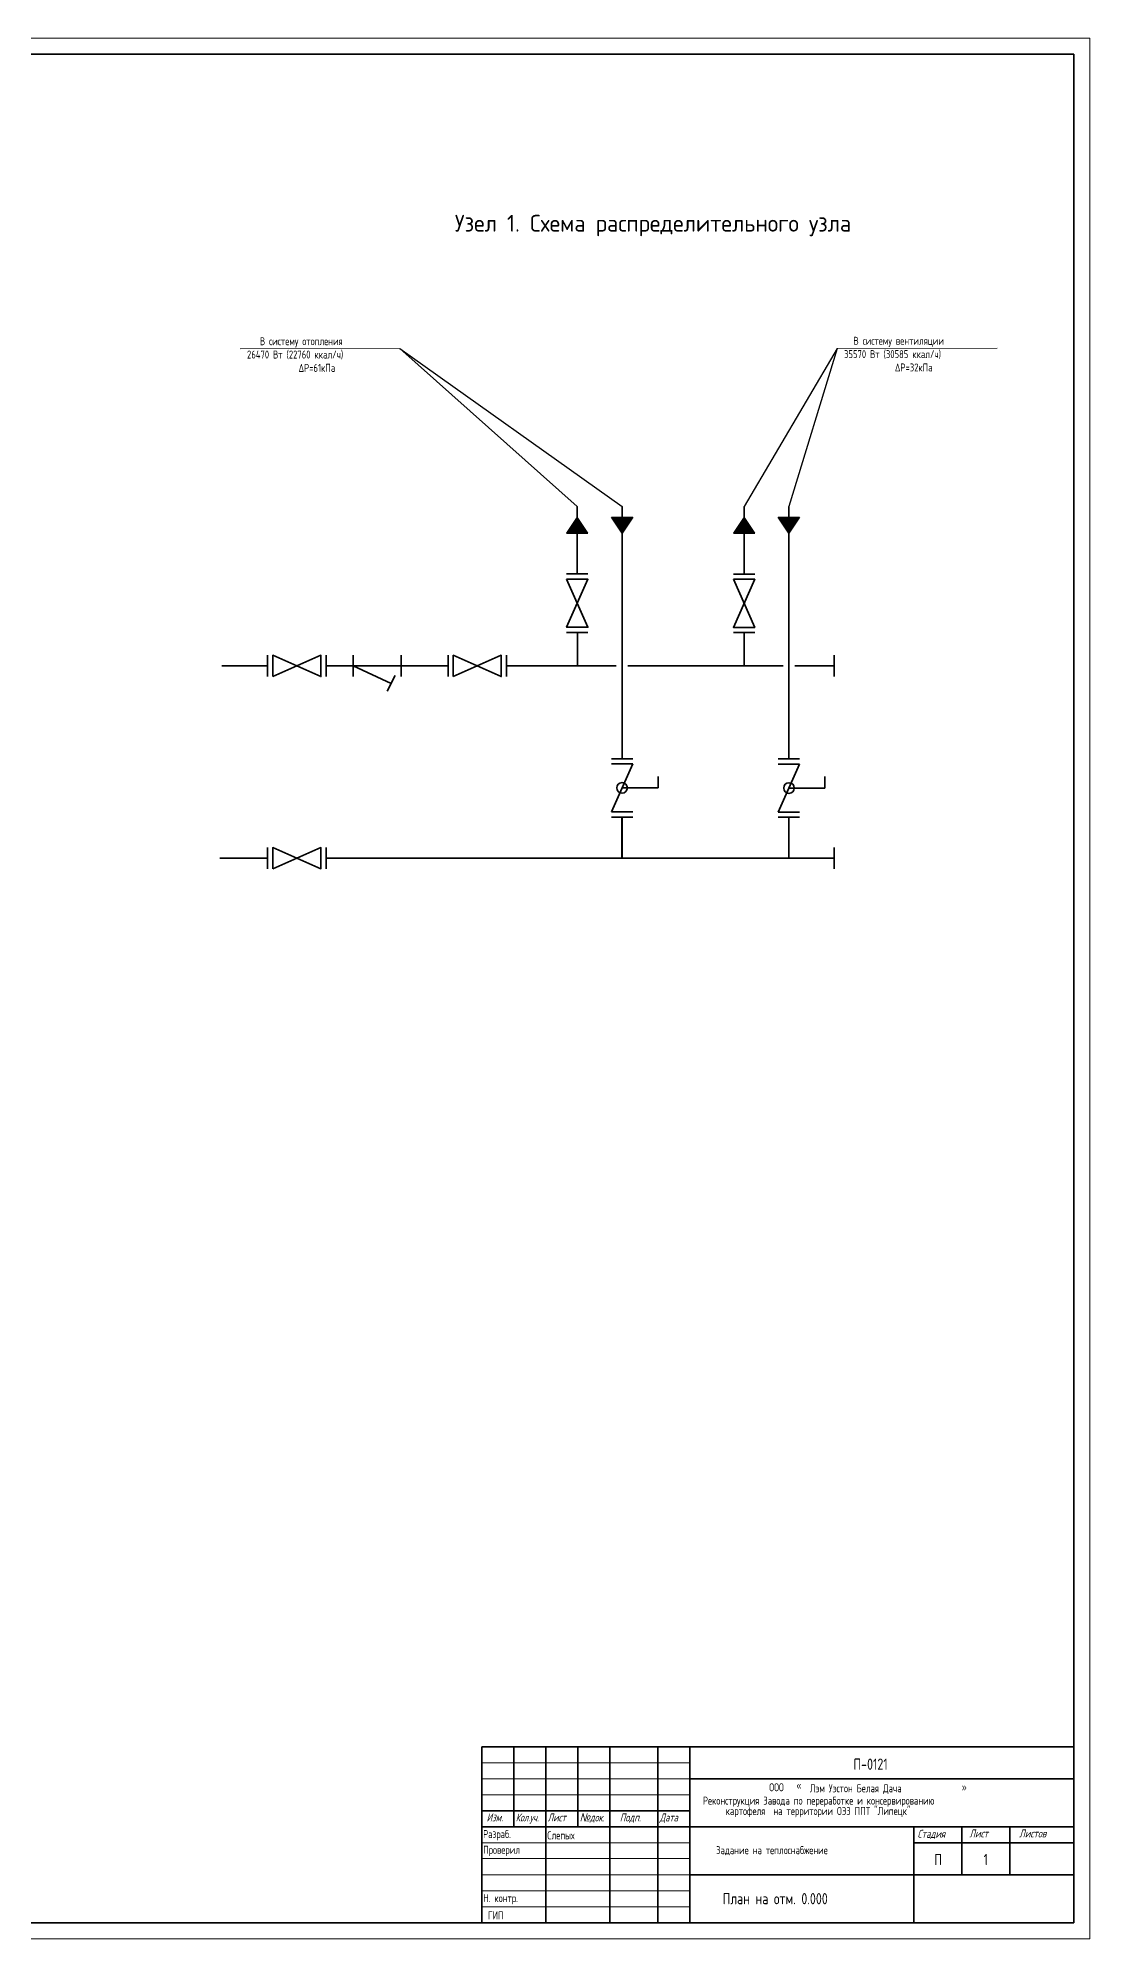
# Model space of a CAD drawing. Header units: millimetres. Extents: x -1731 to 4659, y 0 to 4165.
# Drawn here: x 512 to 841, y 0 to 594 of the extents above; entities that cross this region are included whole.
import ezdxf

# ---------------------------------------------------------------- set-up
doc = ezdxf.new("R2010")
doc.units = ezdxf.units.MM
doc.linetypes.add('K5LT_BASIC', pattern=[0])
doc.linetypes.add('K5LT_THIN', pattern=[0])
for name, color, linetype in [('PDF _Геометрия', 7, 'Continuous'), ('PDF _Сплошная заливка', 7, 'Continuous'), ('Системный слой', 7, 'Continuous')]:
    doc.layers.add(name, color=color, linetype=linetype)
doc.styles.add('KTEXTSTYLE', font='GOST_AU.SHX', dxfattribs={"width": 0.96, "height": 5})
doc.styles.add('НИ', font='GOST_Common.ttf')

msp = doc.modelspace()

# ---------------------------------------------------------------- hatches: boundary and pattern name
at = {"layer": 'Системный слой'}
h = msp.add_hatch(dxfattribs=at)
h.set_pattern_fill('', style=0, pattern_type=0)
h.set_pattern_definition([(45, (-110245, 47315), (-141.42136, 141.42136), []), (135, (-110245, 47315), (-141.42136, -141.42136), [])])
h.paths.add_polyline_path([(790.89496, 66.51856), (793.26996, 66.51856), (793.26996, 159.01856), (790.89496, 159.01856), (790.89496, 70.33477)])

# ---------------------------------------------------------------- linework, layer by layer
at = {"color": 7, "linetype": 'K5LT_THIN', "lineweight": 13}
for p, q in [((0, 594), (841, 594)), ((841, 594), (841, 0)), ((651, 55), (716, 55)), ((651, 50), (716, 50)), ((651, 45), (716, 45)), ((651, 30), (716, 30)), ((651, 25.18459), (716, 25.18459)), ((651, 20), (716, 20)), ((651, 15), (716, 15)), ((651, 10), (716, 10)), ((841, 0), (0, 0))]:
    msp.add_line(p, q, dxfattribs=at)
at = {"color": 7, "linetype": 'K5LT_BASIC', "lineweight": 35}
for p, q in [((20, 589), (836, 589)), ((836, 589), (836, 5)), ((651, 60), (836, 60)), ((651, 5), (651, 60)), ((661, 55), (661, 60)), ((671, 5), (671, 60)), ((681, 55), (681, 60)), ((691, 5), (691, 60)), ((706, 5), (706, 60)), ((716, 5), (716, 60)), ((661, 50), (661, 55)), ((681, 50), (681, 55)), ((661, 45), (661, 50)), ((681, 45), (681, 50)), ((716, 50), (786, 50)), ((786, 50), (836, 50)), ((661, 40), (661, 45)), ((681, 40), (681, 45)), ((651, 40), (671, 40)), ((661, 35), (661, 40)), ((671, 40), (691, 40)), ((681, 35), (681, 40)), ((691, 40), (706, 40)), ((706, 40), (716, 40)), ((651, 35), (671, 35)), ((671, 35), (691, 35)), ((691, 35), (706, 35)), ((706, 35), (716, 35)), ((716, 35), (786, 35)), ((786, 35), (836, 35)), ((786, 20), (786, 35)), ((786, 30), (801, 30)), ((801, 20), (801, 35)), ((801, 30), (816, 30)), ((816, 20), (816, 35)), ((816, 30), (836, 30)), ((716, 20), (786, 20)), ((786, 5), (786, 20)), ((786, 20), (836, 20)), ((836, 5), (20, 5))]:
    msp.add_line(p, q, dxfattribs=at)
for p, q in [((625.47668, 496.9689), (694.84452, 447.61797)), ((625.47668, 496.9689), (680.81997, 447.61797)), ((762.08354, 496.9689), (732.96047, 447.57118)), ((762.08354, 496.9689), (746.98502, 447.57118))]:
    msp.add_line(p, q)
at = {"lineweight": 35, "ltscale": 100}
for p, q in [((691.51648, 367.18941), (698.17256, 367.18941)), ((698.17256, 367.18941), (691.51648, 352.17601)), ((706.07699, 359.68271), (706.07699, 363.27471)), ((743.65698, 367.14262), (750.31306, 367.14262)), ((750.31306, 367.14262), (743.65698, 352.12922)), ((758.21749, 359.63592), (758.21749, 363.22792)), ((694.84452, 359.68271), (706.07699, 359.68271)), ((746.98502, 359.63592), (758.21749, 359.63592)), ((691.51648, 352.17601), (698.17256, 352.17601)), ((743.65698, 352.12922), (750.31306, 352.12922))]:
    msp.add_line(p, q, dxfattribs=at)
for points in [[(680.81997, 444.30304), (680.81997, 447.61797)], [(694.83388, 447.61797), (694.83433, 444.30304)], [(694.84452, 444.30304), (694.84452, 447.61797)], [(732.96047, 444.25624), (732.96047, 447.57118)], [(732.9711, 444.2404), (732.9711, 447.57118)], [(746.98502, 447.57118), (746.98502, 444.25624)], [(746.98502, 444.25624), (746.98502, 447.57118)], [(680.8306, 426.54122), (680.8306, 439.32692)], [(694.835, 439.32859), (694.84452, 368.80558)], [(732.9711, 426.49443), (732.9711, 439.28013)], [(746.98502, 439.29598), (746.98502, 368.75879)], [(684.15864, 426.54122), (677.50256, 426.54122)], [(736.29914, 426.49443), (729.64306, 426.49443)], [(684.15864, 408.27421), (677.50256, 408.27421)], [(680.96596, 408.27421), (680.96596, 397.81902)], [(736.29914, 408.22742), (729.64306, 408.22742)], [(732.9711, 408.22742), (732.9711, 397.81287)], [(584.13121, 401.14706), (584.13121, 394.49098)], [(602.37695, 401.14706), (602.37695, 394.49098)], [(610.87155, 401.14706), (610.87155, 394.49098)], [(625.88495, 401.14706), (625.88495, 394.49098)], [(640.47849, 401.14706), (640.47849, 394.49098)], [(658.72423, 401.14706), (658.72423, 394.49098)], [(761.11147, 401.16093), (761.11147, 394.50485)], [(569.78768, 397.81902), (584.13121, 397.81902)], [(602.37695, 397.81902), (619.36616, 397.81902)], [(622.7164, 392.3219), (610.87155, 397.80838), (625.88495, 397.80838)], [(623.94979, 394.76743), (621.46174, 389.87638)], [(623.98076, 397.81902), (640.47849, 397.81902)], [(658.72423, 397.81902), (693.05507, 397.81902)], [(696.62732, 397.81902), (745.19556, 397.81902)], [(748.76782, 397.81902), (761.11147, 397.81902)], [(691.51648, 368.80558), (698.17256, 368.80558)], [(743.65698, 368.75879), (750.31306, 368.75879)], [(691.51648, 350.55984), (698.17256, 350.55984)], [(743.65698, 350.51305), (750.31306, 350.51305)], [(746.98502, 350.51305), (746.98502, 337.70613)], [(584.13121, 341.05419), (584.13121, 334.39811)], [(602.37695, 341.05419), (602.37695, 334.39811)], [(761.11147, 341.02356), (761.11147, 334.36748)], [(569.20855, 337.72615), (584.13121, 337.72615)], [(602.37695, 337.72615), (619.36616, 337.72615)], [(619.36616, 337.72615), (761.11147, 337.72615)]]:
    msp.add_lwpolyline(points, dxfattribs=at)
for points in [[(677.50256, 424.90378), (684.15864, 409.89039), (677.50256, 409.89039), (684.15864, 424.90378)], [(729.64306, 424.85699), (736.29914, 409.8436), (729.64306, 409.8436), (736.29914, 424.85699)], [(585.74738, 394.49098), (600.76077, 401.14706), (600.76077, 394.49098), (585.74738, 401.14706)], [(642.09466, 394.49098), (657.10806, 401.14706), (657.10806, 394.49098), (642.09466, 401.14706)], [(694.89768, 337.69425), (694.79135, 337.69425), (694.89768, 350.55984)], [(694.79135, 337.69425), (694.89768, 350.55984), (694.79135, 350.55984)], [(585.74738, 334.39811), (600.76077, 341.05419), (600.76077, 334.39811), (585.74738, 341.05419)]]:
    msp.add_lwpolyline(points, close=True, dxfattribs=at)
for centre in [(694.84452, 359.68271), (746.98502, 359.63592)]:
    msp.add_circle(centre, 1.65551, dxfattribs=at)
for points in [[(694.79135, 337.69425), (694.89768, 350.55984), (694.79135, 350.55984)], [(694.89768, 337.69425), (694.79135, 337.69425), (694.89768, 350.55984)]]:
    msp.add_solid(points, dxfattribs=at)
at = {"layer": 'PDF _Геометрия', "color": 7, "lineweight": 25}
for points in [[(680.81997, 444.30304), (677.50256, 439.32692), (684.15864, 439.32692)], [(694.83388, 439.32692), (691.51648, 444.30304), (698.17256, 444.30304)], [(732.96047, 444.25624), (729.64306, 439.28013), (736.29914, 439.28013)], [(746.97438, 439.28013), (743.65698, 444.25624), (750.31306, 444.25624)]]:
    msp.add_lwpolyline(points, close=True, dxfattribs=at)
at = {"layer": 'PDF _Сплошная заливка', "color": 7, "lineweight": 25, "transparency": 33554559}
for points in [[(680.81997, 444.30304), (677.50256, 439.32692), (684.15864, 439.32692)], [(694.83388, 439.32692), (691.51648, 444.30304), (698.17256, 444.30304)], [(732.96047, 444.25624), (729.64306, 439.28013), (736.29914, 439.28013)], [(746.97438, 439.28013), (743.65698, 444.25624), (750.31306, 444.25624)]]:
    msp.add_solid(points, dxfattribs=at)
at = {"layer": 'Системный слой', "color": 7, "linetype": 'K5LT_THIN', "lineweight": 13}
for p, q in [((575.58935, 496.84505), (625.47668, 496.9689)), ((762.08354, 496.9689), (811.97087, 497.09275))]:
    msp.add_line(p, q, dxfattribs=at)

# ---------------------------------------------------------------- texts
at = {"color": 7, "linetype": 'ByBlock', "lineweight": 25, "style": 'НИ'}
msp.add_text('Узел 1. Схема распределительного узла', height=5.25, dxfattribs=at).set_placement((642.6065, 533.49527))
at = {"color": 7, "attachment_point": 1, "style": 'KTEXTSTYLE'}
for s, insert, char_height in [('{\\H1.4x;\\W0.965;П-0121 }', (767.11, 56.37667), 2.5), ('\\H3.5;\\W0.965;\\Q15;\\Q0;\\H2.50;ООО', (740.82103, 48.64532), 1.95), ('\\H3.5;\\W0.965;\\Q15;\\Q0;\\H2.50;«', (749.30327, 49.22473), 2.5), ('\\H3.5;\\W0.965;\\Q15;\\Q0; ', (751.81047, 48.22914), 2.5), ('\\H3.5;\\W0.965;\\Q15;\\Q0;\\H2.50;Лэм Уэстон Белая Дача', (753.4736, 48.33916), 1.95), ('\\H3.5;\\W0.965;\\Q15;\\Q0;\\H2.50;»', (800.97271, 48.68894), 2.5), ('\\H3.5;\\W0.965;\\Q15;\\Q0;\\H2.50;Реконструкция Завода по переработке и консервированию', (720.09461, 44.4825), 1.95), ('\\H3.5;\\W0.965;\\Q15;\\Q0;\\H2.50;картофеля  на территории ОЭЗ ППТ "Липецк"', (727.21456, 41.24088), 1.95), ('\\H3.5;\\W0.965;\\Q15;\\Q0;\\H2.50; ', (798.73433, 47.22914), 2.5), ('{\\Q15;\\W0.816;Лист}', (671.59798, 39.22667), 2.5), ('\\H3.5;\\W0.965;\\Q15;\\Q0;\\H2.50; ', (775.2724, 40.99525), 2.5), ('\\H3.5;\\W0.965;\\Q15;\\Q0;\\H2.50; Разраб.', (650.2123, 34.01939), 2.5), ('{\\Q15;\\W0.965;Стадия}', (787.14047, 34.10216), 2.5), ('\\H3.5;\\W0.965;\\Q15;\\Q0;\\H2.50; Проверил', (650.2123, 29.11168), 2.5), ('\\H3.5;\\W0.965;\\Q15;\\Q0;П', (792.38875, 26.57668), 2.5), ('\\H3.5;\\W0.965;\\Q15;\\Q0;1', (807.75917, 26.57668), 2.5), ('\\H3.5;\\W0.965;\\Q15;\\Q0;\\H2.50; ', (651.5, 23.72564), 2.5), ('\\H3.5;\\W0.965;\\Q15;\\Q0;\\H2.50; Н. контр.', (650.2123, 14.01939), 2.5), ('\\H3.5;\\W0.965;\\Q15;\\Q15;\\H2.50; ', (651.5, 8.63334), 2.5), ('\\H3.5;\\W0.965;\\Q15;\\Q0;\\H2.50;ГИП', (652.95521, 8.63334), 2.5)]:
    msp.add_mtext(s, dxfattribs=dict(at, insert=insert, char_height=char_height))
at = {"color": 7, "char_height": 2.5, "attachment_point": 1, "style": 'KTEXTSTYLE'}
for s, insert, width in [('{\\Q15;\\W0.965;Изм.}', (652.52734, 39.22667), 21.8659892), ('{\\Q15;\\W0.735;Кол.уч.}', (661.65101, 39.22667), 14.4493696), ('{\\fArial|b0|i0|c204|p34;\\Q15;\\W0.859;№\\Fgost_au|c204;док.}', (681.56937, 39.22667), 15.6961799), ('{\\Q15;\\W0.965;Подп.}', (694.1476, 39.22667), 19.1674901), ('{\\Q15;\\W0.816;Дата}', (706.59798, 39.22667), 16.601808), ('{\\W0.965;Слепых}', (671.5, 33.63334), 23.8058977), ('{\\Q15;\\W0.965;Лист}', (803.3254, 34.22667), 19.0616169), ('{\\Q15;\\W0.965;Листов}', (818.88071, 34.22667), 21.4847611), ('{\\W0.965;Задание на теплоснабжение}', (724.22067, 29.00099), 61.9743985), ('\\H3.5;\\W0.965;\\Q15;\\Q0;План на отм. 0.000', (726.28395, 14.34395), 61.9743985)]:
    msp.add_mtext(s, dxfattribs=dict(at, insert=insert, width=width))
at = {"layer": 'Системный слой', "color": 7, "char_height": 2.5, "width": 77.248815, "attachment_point": 1, "style": 'KTEXTSTYLE'}
for s, insert in [('\\pi17.544;{\\W0.965;В систему отопления\\P\\pi13.523;26470 Вт (22760 ккал/ч)\\P\\pi29.606;\\A1;ΔP\\A0;=\\A1;61кПа}', (564.17814, 500.51159)), ('\\pi16.452;{\\W0.965;В систему вентиляции\\P\\pi13.523;35570 Вт (30585 ккал/ч)\\P\\pi29.376;\\A1;ΔP\\A0;=\\A1;32кПа}', (750.67234, 500.63544))]:
    msp.add_mtext(s, dxfattribs=dict(at, insert=insert))

doc.saveas('drawing.dxf')
